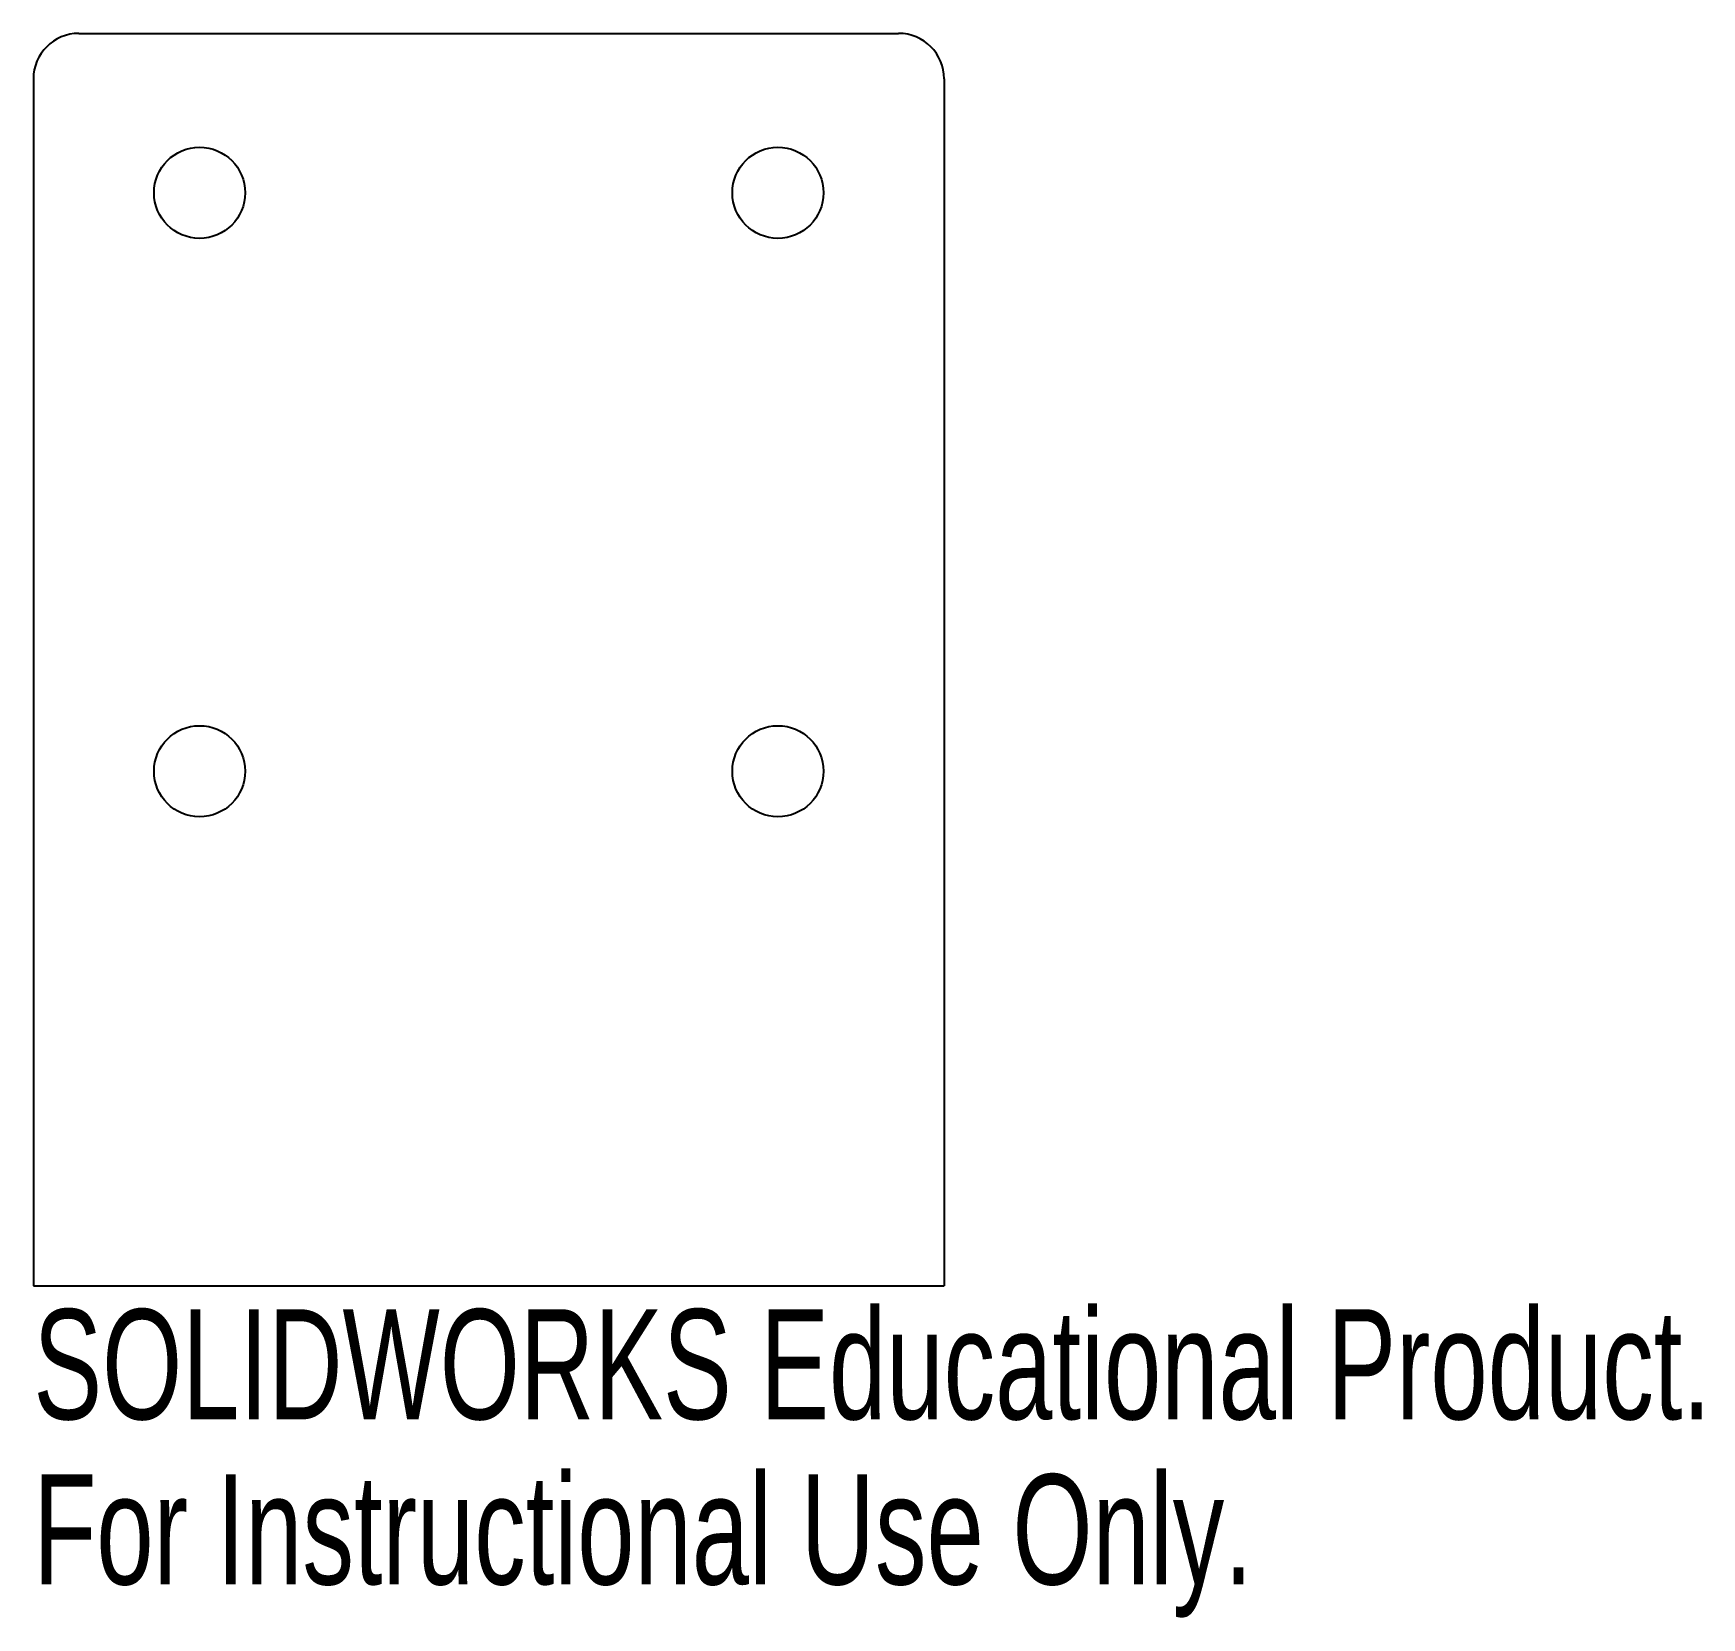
# Model space of a CAD drawing. Header units: millimetres. Extents: x -20 to 53.3, y -14.6 to 55.
import ezdxf

# ---------------------------------------------------------------- set-up
doc = ezdxf.new("R2010")
doc.units = ezdxf.units.MM
doc.styles.add('SLDTEXTSTYLE0', font='TXT', dxfattribs={"width": 0.7})

msp = doc.modelspace()

# ---------------------------------------------------------------- linework, layer by layer
at = {"color": 7, "linetype": 'Continuous', "lineweight": 25}
for p, q in [((-18, 55), (18, 55)), ((-20, 53), (-20, 0)), ((20, 53), (20, 0)), ((-20, 0), (20, 0))]:
    msp.add_line(p, q, dxfattribs=at)
for centre in [(-12.7, 48), (12.7, 48), (-12.7, 22.6), (12.7, 22.6)]:
    msp.add_circle(centre, 2, dxfattribs=at)
for centre, start, end in [((-18, 53), 90, 180), ((18, 53), 0, 90)]:
    msp.add_arc(centre, 2, start, end, dxfattribs=at)

# ---------------------------------------------------------------- texts
at = {"color": 7, "linetype": 'Continuous', "char_height": 4.83362, "attachment_point": 1, "style": 'SLDTEXTSTYLE0'}
for s, insert in [('SOLIDWORKS Educational Product.', (-20, -1.02)), ('For Instructional Use Only.', (-20, -8.27))]:
    msp.add_mtext(s, dxfattribs=dict(at, insert=insert))

doc.saveas('drawing.dxf')
